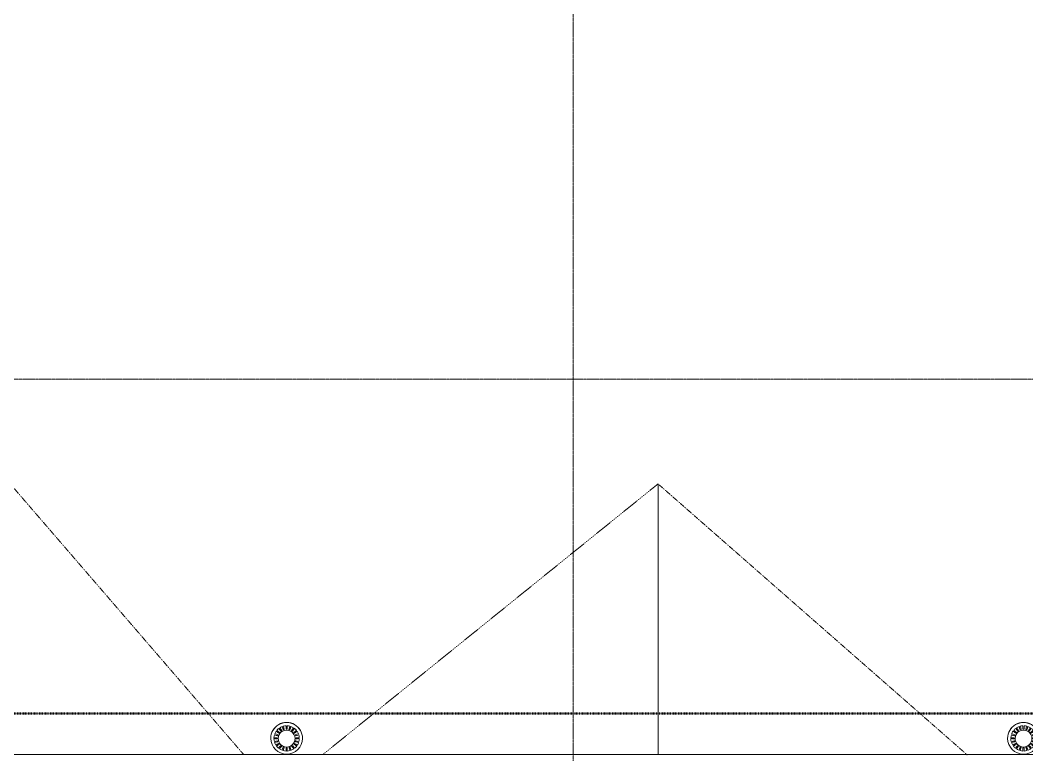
# Model space of a CAD drawing. Header units: inches. Extents: x -4235 to -464, y 9767 to 12269.
# Drawn here: x -3415.7 to -2939.9, y 9989.6 to 10337 of the extents above; entities that cross this region are included whole.
import ezdxf

# ---------------------------------------------------------------- set-up
doc = ezdxf.new("R2010")
doc.units = ezdxf.units.IN
doc.header["$MEASUREMENT"] = 0
doc.linetypes.add('Dash 1_16_', pattern=[0.125, 0.0625, -0.0625])
doc.linetypes.add('Grid Line 1_2_', pattern=[0.875, 0.5, -0.125, 0.125, -0.125])
for name, color, linetype, lineweight in [('A-ROOF', 132, 'Continuous', 13), ('A-ROOF-2', 7, 'Dash 1_16_', 9), ('A-WALL-1', 113, 'Continuous', 9), ('C-PROP-LINE-1', 91, 'Dash 1_16_', 50), ('M-EQPM', 50, 'Continuous', 9), ('S-GRID-1', 1, 'Grid Line 1_2_', 9)]:
    doc.layers.add(name, color=color, linetype=linetype, lineweight=lineweight)

# ---------------------------------------------------------------- blocks, each defined once
blk = doc.blocks.new('Basic Wall _ EXT - FIBER CEMENT - SMALL - ___-2145937-BACKGROUND - ROOF PLAN')
at = {"layer": 'A-WALL-1'}
for p, q in [((-2077.8, 9989.69), (-3851.22, 9989.69)), ((-2077.91, 9989.8), (-3851.11, 9989.8))]:
    blk.add_line(p, q, dxfattribs=at)
blk = doc.blocks.new('22142613 - Roof Drains - Type A - 15_ Strainer - 8_ Drain-V169-BACKGROUND - ROOF PLAN')
at = {"layer": 'M-EQPM'}
for p, q in [((-3564.85, 10002.12), (-3563.88, 10000.79)), ((-3563.23, 10003.01), (-3562.72, 10001.43)), ((-3559.63, 10001.43), (-3559.12, 10003.01)), ((-3558.46, 10000.79), (-3557.5, 10002.12)), ((-3568.67, 9997.4), (-3568.67, 9997.37)), ((-3567.17, 9997.23), (-3565.6, 9997.23)), ((-3566.92, 9999.09), (-3565.4, 9998.59)), ((-3566.12, 10000.77), (-3564.81, 9999.81)), ((-3565.17, 9997.61), (-3565.17, 9997.4)), ((-3557.54, 9999.81), (-3556.23, 10000.77)), ((-3557.17, 9997.4), (-3557.17, 9997.61)), ((-3556.95, 9998.59), (-3555.42, 9999.09)), ((-3556.75, 9997.23), (-3555.18, 9997.23)), ((-3553.67, 9997.37), (-3553.67, 9997.4)), ((-3566.83, 9995.38), (-3565.36, 9995.86)), ((-3565.93, 9993.72), (-3564.7, 9994.62)), ((-3564.55, 9992.41), (-3563.66, 9993.63)), ((-3562.82, 9991.61), (-3562.36, 9993.03)), ((-3559.99, 9993.03), (-3559.53, 9991.61)), ((-3558.68, 9993.63), (-3557.8, 9992.41)), ((-3557.65, 9994.62), (-3556.42, 9993.72)), ((-3556.99, 9995.86), (-3555.51, 9995.38))]:
    blk.add_line(p, q, dxfattribs=at)
at = {"layer": 'M-EQPM', "flags": 128}
for points in [[(-3563.92, 10000.76), (-3564.39, 10001.44), (-3564.85, 10002.12)], [(-3564.44, 10002.41), (-3563.98, 10001.73), (-3563.51, 10001.04)], [(-3562.75, 10001.43), (-3562.99, 10002.22), (-3563.23, 10003.01)], [(-3562.76, 10003.16), (-3562.51, 10002.37), (-3562.27, 10001.58)], [(-3561.42, 10001.71), (-3561.42, 10002.54), (-3561.42, 10003.37)], [(-3560.92, 10003.37), (-3560.92, 10002.54), (-3560.92, 10001.71)], [(-3560.08, 10001.58), (-3559.84, 10002.37), (-3559.59, 10003.16)], [(-3559.12, 10003.01), (-3559.36, 10002.22), (-3559.6, 10001.43)], [(-3558.83, 10001.04), (-3558.37, 10001.73), (-3557.91, 10002.41)], [(-3557.5, 10002.12), (-3557.96, 10001.44), (-3558.42, 10000.76)], [(-3565.6, 9997.15), (-3566.38, 9997.19), (-3567.17, 9997.23)], [(-3567.16, 9997.73), (-3566.37, 9997.69), (-3565.58, 9997.65)], [(-3565.43, 9998.52), (-3566.17, 9998.8), (-3566.92, 9999.09)], [(-3566.76, 9999.56), (-3566.01, 9999.28), (-3565.26, 9998.99)], [(-3564.85, 9999.76), (-3565.48, 10000.26), (-3566.12, 10000.77)], [(-3565.82, 10001.17), (-3565.18, 10000.66), (-3564.54, 10000.16)], [(-3557.8, 10000.16), (-3557.16, 10000.66), (-3556.53, 10001.17)], [(-3556.23, 10000.77), (-3556.86, 10000.26), (-3557.5, 9999.76)], [(-3557.09, 9998.99), (-3556.34, 9999.28), (-3555.59, 9999.56)], [(-3555.42, 9999.09), (-3556.17, 9998.8), (-3556.92, 9998.52)], [(-3556.76, 9997.65), (-3555.97, 9997.69), (-3555.18, 9997.73)], [(-3555.18, 9997.23), (-3555.96, 9997.19), (-3556.75, 9997.15)], [(-3566.98, 9995.86), (-3566.23, 9996.06), (-3565.48, 9996.26)], [(-3565.34, 9995.78), (-3566.08, 9995.58), (-3566.83, 9995.38)], [(-3566.22, 9994.13), (-3565.58, 9994.55), (-3564.94, 9994.97)], [(-3564.66, 9994.56), (-3565.29, 9994.14), (-3565.93, 9993.72)], [(-3564.95, 9992.71), (-3564.49, 9993.31), (-3564.02, 9993.9)], [(-3563.62, 9993.6), (-3564.09, 9993.01), (-3564.55, 9992.41)], [(-3563.3, 9991.76), (-3563.05, 9992.47), (-3562.81, 9993.18)], [(-3562.33, 9993.02), (-3562.58, 9992.31), (-3562.82, 9991.61)], [(-3561.42, 9991.38), (-3561.42, 9992.13), (-3561.42, 9992.87)], [(-3560.92, 9992.87), (-3560.92, 9992.13), (-3560.92, 9991.38)], [(-3559.53, 9991.61), (-3559.77, 9992.31), (-3560.01, 9993.02)], [(-3559.54, 9993.18), (-3559.3, 9992.47), (-3559.05, 9991.76)], [(-3557.8, 9992.41), (-3558.26, 9993.01), (-3558.72, 9993.6)], [(-3558.32, 9993.9), (-3557.86, 9993.31), (-3557.4, 9992.71)], [(-3556.42, 9993.72), (-3557.05, 9994.14), (-3557.69, 9994.56)], [(-3557.4, 9994.97), (-3556.77, 9994.55), (-3556.13, 9994.13)], [(-3555.51, 9995.38), (-3556.26, 9995.58), (-3557.01, 9995.78)], [(-3556.87, 9996.26), (-3556.12, 9996.06), (-3555.37, 9995.86)]]:
    blk.add_lwpolyline(points, dxfattribs=at)
at = {"layer": 'M-EQPM'}
for centre, major_axis, start_param, end_param in [((-3561.17, 9997.4), (7.5, 0), 0, 3.141593), ((-3561.17, 9997.37), (7.5, 0), 0, 3.141593), ((-3561.17, 9997.37), (6, 0), 2.230094, 2.456861), ((-3561.17, 9997.37), (6, 0), 1.921009, 2.146732), ((-3561.17, 9997.37), (6, 0), 1.612475, 1.83765), ((-3561.17, 9997.29), (4.43, 0), 1.820803, 1.933842), ((-3561.17, 9997.29), (4.43, 0), 1.514279, 1.627314), ((-3561.17, 9997.37), (6, 0), 1.303943, 1.529118), ((-3561.17, 9997.29), (4.43, 0), 1.207751, 1.32079), ((-3561.17, 9997.37), (6, 0), 0.994861, 1.220584), ((-3561.17, 9997.37), (6, 0), 0.684732, 0.911499), ((-3561.17, 9997.37), (7.5, 0), 3.141593, 6.283185), ((-3561.17, 9997.37), (6, 0), 3.16507, 3.39675), ((-3561.17, 9997.37), (6, 0), 2.851802, 3.081699), ((-3561.17, 9997.37), (6, 0), 2.540227, 2.768432), ((-3561.17, 9997.29), (4.43, 0), 3.060354, 3.141593), ((-3561.17, 9997.29), (4.43, 0), 3.141593, 3.173424), ((-3561.17, 9997.29), (4.43, 0), 2.747406, 2.860472), ((-3561.17, 9997.27), (4, 0), 0, 3.141593), ((-3561.17, 9997.27), (4, 0), 3.141593, 6.283185), ((-3561.17, 9997.29), (4.43, 0), 2.43676, 2.549818), ((-3561.17, 9997.29), (4.43, 0), 2.128072, 2.241119), ((-3561.17, 9997.29), (4.43, 0), 0.900473, 1.013521), ((-3561.17, 9997.29), (4.43, 0), 0.591774, 0.704832), ((-3561.17, 9997.29), (4.43, 0), 0.28112, 0.394187), ((-3561.17, 9997.29), (4.43, 0), 0, 0.081239), ((-3561.17, 9997.29), (4.43, 0), 6.251354, 6.283185), ((-3561.17, 9997.37), (6, 0), 0.373161, 0.601365), ((-3561.17, 9997.37), (6, 0), 0.059893, 0.289791), ((-3561.17, 9997.37), (6, 0), 6.028028, 6.259707), ((-3561.17, 9997.37), (6, 0), 3.48012, 3.713498), ((-3561.17, 9997.37), (6, 0), 3.796864, 4.031687), ((-3561.17, 9997.29), (4.43, 0), 3.375724, 3.488791), ((-3561.17, 9997.29), (4.43, 0), 3.693397, 3.806455), ((-3561.17, 9997.37), (6, 0), 4.11505, 4.350924), ((-3561.17, 9997.29), (4.43, 0), 4.013027, 4.126075), ((-3561.17, 9997.29), (4.43, 0), 4.334077, 4.447116), ((-3561.17, 9997.29), (4.43, 0), 4.655871, 4.768907), ((-3561.17, 9997.29), (4.43, 0), 4.977662, 5.090701), ((-3561.17, 9997.37), (6, 0), 5.073854, 5.309728), ((-3561.17, 9997.29), (4.43, 0), 5.298703, 5.411751), ((-3561.17, 9997.29), (4.43, 0), 5.618323, 5.731381), ((-3561.17, 9997.37), (6, 0), 5.393091, 5.627914), ((-3561.17, 9997.29), (4.43, 0), 5.935987, 6.049054), ((-3561.17, 9997.37), (6, 0), 5.71128, 5.944658), ((-3561.17, 9997.37), (6, 0), 4.434283, 4.67071), ((-3561.17, 9997.37), (6, 0), 4.754068, 4.990495)]:
    blk.add_ellipse(centre, major_axis=major_axis, ratio=0.999788, start_param=start_param, end_param=end_param, dxfattribs=at)
blk = doc.blocks.new('Family - ___-2835903-BACKGROUND - ROOF PLAN')
at = {"layer": 'C-PROP-LINE-1'}
blk.add_line((-2096.82, 10009.09), (-3831.82, 10009.09), dxfattribs=at)

msp = doc.modelspace()

# ---------------------------------------------------------------- linework, layer by layer
at = {"layer": 'A-ROOF'}
msp.add_line((-3114.24, 10117.7), (-3114.24, 9989.57), dxfattribs=at)
at = {"layer": 'A-ROOF-2'}
for p, q in [((-3420.44, 10117.7), (-3309.95, 9989.57)), ((-3272.85, 9989.57), (-3114.24, 10117.7)), ((-3114.24, 10117.7), (-2968.14, 9989.57))]:
    msp.add_line(p, q, dxfattribs=at)
at = {"layer": 'S-GRID-1'}
for p, q in [((-3154.32, 9836.18), (-3154.32, 12199.22)), ((-464.45, 10167.19), (-4185.7, 10167.19))]:
    msp.add_line(p, q, dxfattribs=at)

# ---------------------------------------------------------------- block references
at = {"layer": 'A-WALL-1'}
msp.add_blockref('Basic Wall _ EXT - FIBER CEMENT - SMALL - ___-2145937-BACKGROUND - ROOF PLAN', (0, 0), dxfattribs=at)
at = {"layer": 'C-PROP-LINE-1'}
msp.add_blockref('Family - ___-2835903-BACKGROUND - ROOF PLAN', (0, 0), dxfattribs=at)
at = {"layer": 'M-EQPM'}
for p in [(271.39, 0), (619.65, 0)]:
    msp.add_blockref('22142613 - Roof Drains - Type A - 15_ Strainer - 8_ Drain-V169-BACKGROUND - ROOF PLAN', p, dxfattribs=at)

doc.saveas('drawing.dxf')
